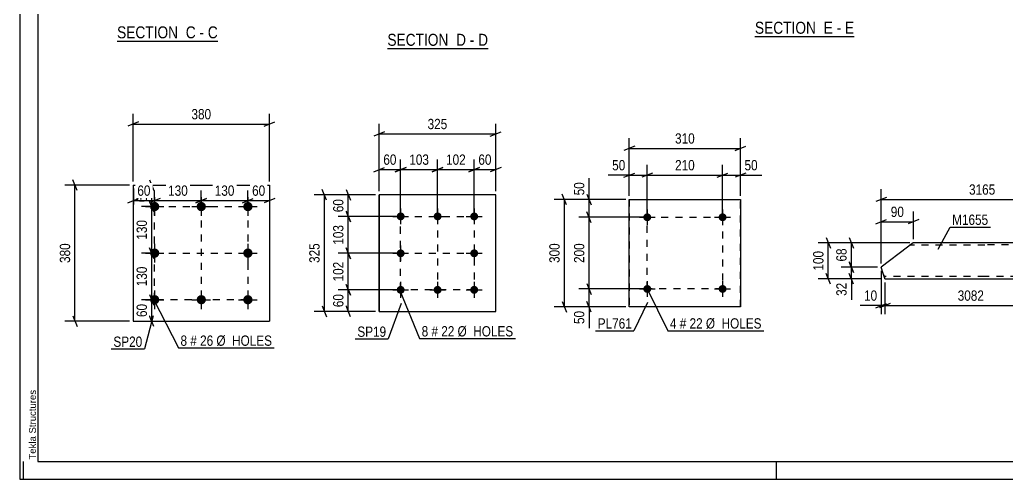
# Model space of a CAD drawing. Header units: millimetres. Extents: x 0 to 841, y 0 to 594.
# Drawn here: x 0 to 275.4, y 0 to 128.2 of the extents above; entities that cross this region are included whole.
import ezdxf

# ---------------------------------------------------------------- set-up
doc = ezdxf.new("R2010")
doc.units = ezdxf.units.MM
doc.linetypes.add('DXK_LINE_DOT2', pattern=[3.9198, 1.9599, -1.9599])
doc.styles.add('Arial', font='ARIAL.TTF', dxfattribs={"height": 0.2})
doc.styles.add('Arial Narrow', font='ARIALN.TTF', dxfattribs={"height": 0.2})

# ---------------------------------------------------------------- blocks, each defined once
blk = doc.blocks.new('Unknown-318464264-1115')
at = {"color": 5, "linetype": 'Continuous'}
for p, q in [((0, 594), (0, 0)), ((5, 589), (5, 5)), ((1, 0), (1, 5)), ((5, 5), (836, 5)), ((211, 0), (211, 5)), ((0, 0), (841, 0))]:
    blk.add_line(p, q, dxfattribs=at)
at = {"color": 174, "linetype": 'Continuous', "style": 'Arial'}
blk.add_text('Tekla Structures', height=1.9102, rotation=90, dxfattribs=at).set_placement((4.5, 5.5))
blk = doc.blocks.new('Unknown-318464264-13 - 5193')
at = {"color": 6, "linetype": 'Continuous'}
blk.add_line((27.14, 122.29), (55.21, 122.29), dxfattribs=at)
at = {"color": 0, "linetype": 'Continuous'}
blk.add_wipeout([(45.25, 123.04), (45.25, 126.54), (27.14, 126.54), (27.14, 123.04)], dxfattribs=at)
at = {"color": 7, "linetype": 'Continuous', "style": 'Arial Narrow'}
blk.add_text('SECTION ', height=3.34, dxfattribs=at).set_placement((27.14, 123.04))
at = {"color": 0, "linetype": 'Continuous'}
blk.add_wipeout([(49.07, 123.04), (49.07, 126.54), (46.3, 126.54), (46.3, 123.04)], dxfattribs=at)
blk.add_wipeout([(51.39, 123.04), (51.39, 126.54), (50.12, 126.54), (50.12, 123.04)], dxfattribs=at)
at = {"color": 7, "linetype": 'Continuous', "style": 'Arial Narrow'}
blk.add_text('C', height=3.34, dxfattribs=at).set_placement((46.3, 123.04))
at = {"color": 0, "linetype": 'Continuous'}
blk.add_wipeout([(55.21, 123.04), (55.21, 126.54), (52.44, 126.54), (52.44, 123.04)], dxfattribs=at)
at = {"color": 7, "linetype": 'Continuous', "style": 'Arial Narrow'}
for s, p in [('-', (50.12, 123.04)), ('C', (52.44, 123.04))]:
    blk.add_text(s, height=3.34, dxfattribs=at).set_placement(p)
blk = doc.blocks.new('Unknown-318464264-15 - 5461')
at = {"color": 6, "linetype": 'Continuous'}
blk.add_line((205.02, 123.57), (232.67, 123.57), dxfattribs=at)
at = {"color": 0, "linetype": 'Continuous'}
blk.add_wipeout([(223.13, 124.32), (223.13, 127.82), (205.02, 127.82), (205.02, 124.32)], dxfattribs=at)
at = {"color": 7, "linetype": 'Continuous', "style": 'Arial Narrow'}
blk.add_text('SECTION ', height=3.34, dxfattribs=at).set_placement((205.02, 124.32))
at = {"color": 0, "linetype": 'Continuous'}
blk.add_wipeout([(226.73, 124.32), (226.73, 127.82), (224.18, 127.82), (224.18, 124.32)], dxfattribs=at)
blk.add_wipeout([(229.06, 124.32), (229.06, 127.82), (227.78, 127.82), (227.78, 124.32)], dxfattribs=at)
at = {"color": 7, "linetype": 'Continuous', "style": 'Arial Narrow'}
blk.add_text('E', height=3.34, dxfattribs=at).set_placement((224.18, 124.32))
at = {"color": 0, "linetype": 'Continuous'}
blk.add_wipeout([(232.67, 124.32), (232.67, 127.82), (230.11, 127.82), (230.11, 124.32)], dxfattribs=at)
at = {"color": 7, "linetype": 'Continuous', "style": 'Arial Narrow'}
for s, p in [('E', (230.11, 124.32)), ('-', (227.78, 124.32))]:
    blk.add_text(s, height=3.34, dxfattribs=at).set_placement(p)
blk = doc.blocks.new('Unknown-318464264-16 - 4964')
at = {"color": 6, "linetype": 'Continuous'}
blk.add_line((102.52, 120.21), (130.59, 120.21), dxfattribs=at)
at = {"color": 0, "linetype": 'Continuous'}
blk.add_wipeout([(120.63, 120.96), (120.63, 124.46), (102.52, 124.46), (102.52, 120.96)], dxfattribs=at)
at = {"color": 7, "linetype": 'Continuous', "style": 'Arial Narrow'}
blk.add_text('SECTION ', height=3.34, dxfattribs=at).set_placement((102.52, 120.96))
at = {"color": 0, "linetype": 'Continuous'}
blk.add_wipeout([(124.45, 120.96), (124.45, 124.46), (121.68, 124.46), (121.68, 120.96)], dxfattribs=at)
blk.add_wipeout([(126.77, 120.96), (126.77, 124.46), (125.5, 124.46), (125.5, 120.96)], dxfattribs=at)
at = {"color": 7, "linetype": 'Continuous', "style": 'Arial Narrow'}
blk.add_text('D', height=3.34, dxfattribs=at).set_placement((121.68, 120.96))
at = {"color": 0, "linetype": 'Continuous'}
blk.add_wipeout([(130.59, 120.96), (130.59, 124.46), (127.82, 124.46), (127.82, 120.96)], dxfattribs=at)
at = {"color": 7, "linetype": 'Continuous', "style": 'Arial Narrow'}
for s, p in [('D', (127.82, 120.96)), ('-', (125.5, 120.96))]:
    blk.add_text(s, height=3.34, dxfattribs=at).set_placement(p)
blk = doc.blocks.new('Part-318464264-5870 - 5864')
at = {"color": 2, "linetype": 'Continuous'}
for p, q in [((247.51, 64.75), (240.23, 59.19)), ((249.09, 65.95), (247.51, 64.75)), ((269.09, 65.95), (249.09, 65.95)), ((295.15, 65.98), (269.19, 65.97)), ((295.15, 65.98), (295.18, 65.88)), ((295.18, 65.88), (296.53, 61.57)), ((296.53, 61.57), (289.19, 55.97)), ((240.86, 57.15), (240.23, 59.19)), ((241.21, 56.04), (240.86, 57.15)), ((241.24, 55.95), (241.21, 56.04)), ((241.24, 55.95), (269.09, 55.95)), ((269.19, 55.97), (289.19, 55.97))]:
    blk.add_line(p, q, dxfattribs=at)
at = {"color": 7, "linetype": 'DXK_LINE_DOT2'}
for p, q in [((249.09, 65.95), (248.11, 65.21)), ((269.09, 65.35), (248.3, 65.35)), ((295.34, 65.38), (269.19, 65.37)), ((240.86, 57.15), (241.13, 56.3)), ((269.09, 56.55), (241.05, 56.55)), ((289.97, 56.57), (269.19, 56.57))]:
    blk.add_line(p, q, dxfattribs=at)
blk = doc.blocks.new('Part-318464264-6127 - 6121')
at = {"color": 2, "linetype": 'Continuous'}
for p, q in [((100.22, 46.85), (100.22, 79.35)), ((100.22, 79.35), (100.22, 79.35)), ((100.22, 79.35), (100.22, 46.85)), ((132.72, 79.35), (100.22, 79.35)), ((132.72, 46.85), (132.72, 79.35)), ((100.22, 46.85), (100.22, 46.85)), ((100.22, 46.85), (100.22, 46.85)), ((100.22, 46.85), (132.72, 46.85))]:
    blk.add_line(p, q, dxfattribs=at)
at = {"color": 7, "linetype": 'DXK_LINE_DOT2'}
blk.add_line((132.72, 46.85), (132.72, 79.35), dxfattribs=at)
blk = doc.blocks.new('Bolt-318464264-6160 - 6121')
at = {"linetype": 'Continuous'}
for points in [[(105.12, 73.35), (105.15, 73.58), (105.22, 73.8), (105.33, 74), (105.49, 74.17), (105.67, 74.3), (105.88, 74.4), (106.11, 74.45), (106.34, 74.45), (106.56, 74.4), (106.77, 74.3), (106.96, 74.17), (107.11, 74), (107.23, 73.8), (107.3, 73.58), (107.32, 73.35), (107.3, 73.12), (107.23, 72.9), (107.11, 72.71), (106.96, 72.53), (106.77, 72.4), (106.56, 72.31), (106.34, 72.26), (106.11, 72.26), (105.88, 72.31), (105.67, 72.4), (105.49, 72.53), (105.33, 72.71), (105.22, 72.9), (105.15, 73.12)], [(115.42, 73.35), (115.45, 73.58), (115.52, 73.8), (115.63, 74), (115.79, 74.17), (115.97, 74.3), (116.18, 74.4), (116.41, 74.45), (116.64, 74.45), (116.86, 74.4), (117.07, 74.3), (117.26, 74.17), (117.41, 74), (117.53, 73.8), (117.6, 73.58), (117.62, 73.35), (117.6, 73.12), (117.53, 72.9), (117.41, 72.71), (117.26, 72.53), (117.07, 72.4), (116.86, 72.31), (116.64, 72.26), (116.41, 72.26), (116.18, 72.31), (115.97, 72.4), (115.79, 72.53), (115.63, 72.71), (115.52, 72.9), (115.45, 73.12)], [(125.62, 73.35), (125.65, 73.58), (125.72, 73.8), (125.83, 74), (125.99, 74.17), (126.17, 74.3), (126.38, 74.4), (126.61, 74.45), (126.84, 74.45), (127.06, 74.4), (127.27, 74.3), (127.46, 74.17), (127.61, 74), (127.73, 73.8), (127.8, 73.58), (127.82, 73.35), (127.8, 73.12), (127.73, 72.9), (127.61, 72.71), (127.46, 72.53), (127.27, 72.4), (127.06, 72.31), (126.84, 72.26), (126.61, 72.26), (126.38, 72.31), (126.17, 72.4), (125.99, 72.53), (125.83, 72.71), (125.72, 72.9), (125.65, 73.12)], [(105.12, 63.05), (105.15, 63.28), (105.22, 63.5), (105.33, 63.7), (105.49, 63.87), (105.67, 64), (105.88, 64.1), (106.11, 64.15), (106.34, 64.15), (106.56, 64.1), (106.77, 64), (106.96, 63.87), (107.11, 63.7), (107.23, 63.5), (107.3, 63.28), (107.32, 63.05), (107.3, 62.82), (107.23, 62.6), (107.11, 62.41), (106.96, 62.23), (106.77, 62.1), (106.56, 62.01), (106.34, 61.96), (106.11, 61.96), (105.88, 62.01), (105.67, 62.1), (105.49, 62.23), (105.33, 62.41), (105.22, 62.6), (105.15, 62.82)], [(125.62, 63.05), (125.65, 63.28), (125.72, 63.5), (125.83, 63.7), (125.99, 63.87), (126.17, 64), (126.38, 64.1), (126.61, 64.15), (126.84, 64.15), (127.06, 64.1), (127.27, 64), (127.46, 63.87), (127.61, 63.7), (127.73, 63.5), (127.8, 63.28), (127.82, 63.05), (127.8, 62.82), (127.73, 62.6), (127.61, 62.41), (127.46, 62.23), (127.27, 62.1), (127.06, 62.01), (126.84, 61.96), (126.61, 61.96), (126.38, 62.01), (126.17, 62.1), (125.99, 62.23), (125.83, 62.41), (125.72, 62.6), (125.65, 62.82)], [(105.12, 52.85), (105.15, 53.08), (105.22, 53.3), (105.33, 53.5), (105.49, 53.67), (105.67, 53.8), (105.88, 53.9), (106.11, 53.95), (106.34, 53.95), (106.56, 53.9), (106.77, 53.8), (106.96, 53.67), (107.11, 53.5), (107.23, 53.3), (107.3, 53.08), (107.32, 52.85), (107.3, 52.62), (107.23, 52.4), (107.11, 52.21), (106.96, 52.03), (106.77, 51.9), (106.56, 51.81), (106.34, 51.76), (106.11, 51.76), (105.88, 51.81), (105.67, 51.9), (105.49, 52.03), (105.33, 52.21), (105.22, 52.4), (105.15, 52.62)], [(115.42, 52.85), (115.45, 53.08), (115.52, 53.3), (115.63, 53.5), (115.79, 53.67), (115.97, 53.8), (116.18, 53.9), (116.41, 53.95), (116.64, 53.95), (116.86, 53.9), (117.07, 53.8), (117.26, 53.67), (117.41, 53.5), (117.53, 53.3), (117.6, 53.08), (117.62, 52.85), (117.6, 52.62), (117.53, 52.4), (117.41, 52.21), (117.26, 52.03), (117.07, 51.9), (116.86, 51.81), (116.64, 51.76), (116.41, 51.76), (116.18, 51.81), (115.97, 51.9), (115.79, 52.03), (115.63, 52.21), (115.52, 52.4), (115.45, 52.62)], [(125.62, 52.85), (125.65, 53.08), (125.72, 53.3), (125.83, 53.5), (125.99, 53.67), (126.17, 53.8), (126.38, 53.9), (126.61, 53.95), (126.84, 53.95), (127.06, 53.9), (127.27, 53.8), (127.46, 53.67), (127.61, 53.5), (127.73, 53.3), (127.8, 53.08), (127.82, 52.85), (127.8, 52.62), (127.73, 52.4), (127.61, 52.21), (127.46, 52.03), (127.27, 51.9), (127.06, 51.81), (126.84, 51.76), (126.61, 51.76), (126.38, 51.81), (126.17, 51.9), (125.99, 52.03), (125.83, 52.21), (125.72, 52.4), (125.65, 52.62)]]:
    blk.add_hatch(color=1, dxfattribs=at).paths.add_polyline_path(points)
at = {"color": 1, "linetype": 'Continuous'}
for p, q in [((106.22, 75.55), (106.22, 71.15)), ((116.52, 75.55), (116.52, 71.15)), ((126.72, 75.55), (126.72, 71.15)), ((104.02, 73.35), (108.42, 73.35)), ((114.32, 73.35), (118.72, 73.35)), ((124.52, 73.35), (128.92, 73.35)), ((106.22, 65.25), (106.22, 60.85)), ((126.72, 65.25), (126.72, 60.85)), ((104.02, 63.05), (108.42, 63.05)), ((124.52, 63.05), (128.92, 63.05)), ((104.02, 52.85), (108.42, 52.85)), ((106.22, 55.05), (106.22, 50.65)), ((114.32, 52.85), (118.72, 52.85)), ((116.52, 55.05), (116.52, 50.65)), ((124.52, 52.85), (128.92, 52.85)), ((126.72, 55.05), (126.72, 50.65))]:
    blk.add_line(p, q, dxfattribs=at)
blk = doc.blocks.new('Part-318464264-6459 - 6453')
at = {"color": 2, "linetype": 'Continuous'}
for p, q in [((31.62, 82.1), (31.62, 44.1)), ((31.62, 82.1), (69.62, 82.1)), ((69.62, 82.1), (69.62, 44.1)), ((31.62, 44.1), (69.62, 44.1))]:
    blk.add_line(p, q, dxfattribs=at)
blk = doc.blocks.new('Bolt-318464264-6492 - 6453')
at = {"linetype": 'Continuous'}
for points in [[(37.62, 77.4, -1), (37.62, 74.8, -1)], [(50.62, 77.4, -1), (50.62, 74.8, -1)], [(63.62, 77.4, -1), (63.62, 74.8, -1)], [(37.62, 64.4, -1), (37.62, 61.8, -1)], [(63.62, 64.4, -1), (63.62, 61.8, -1)], [(37.62, 51.4, -1), (37.62, 48.8, -1)], [(50.62, 51.4, -1), (50.62, 48.8, -1)], [(63.62, 51.4, -1), (63.62, 48.8, -1)]]:
    blk.add_hatch(color=1, dxfattribs=at).paths.add_polyline_path(points)
at = {"color": 1, "linetype": 'Continuous'}
for p, q in [((37.62, 78.7), (37.62, 73.5)), ((50.62, 78.7), (50.62, 73.5)), ((63.62, 78.7), (63.62, 73.5)), ((35.02, 76.1), (40.22, 76.1)), ((48.02, 76.1), (53.22, 76.1)), ((61.02, 76.1), (66.22, 76.1)), ((37.62, 65.7), (37.62, 60.5)), ((63.62, 65.7), (63.62, 60.5)), ((35.02, 63.1), (40.22, 63.1)), ((61.02, 63.1), (66.22, 63.1)), ((37.62, 52.7), (37.62, 47.5)), ((50.62, 52.7), (50.62, 47.5)), ((63.62, 52.7), (63.62, 47.5)), ((35.02, 50.1), (40.22, 50.1)), ((48.02, 50.1), (53.22, 50.1)), ((61.02, 50.1), (66.22, 50.1))]:
    blk.add_line(p, q, dxfattribs=at)
blk = doc.blocks.new('Part-318464264-6643 - 6637')
at = {"color": 2, "linetype": 'Continuous'}
for p, q in [((169.98, 48.1), (169.98, 78.1)), ((169.98, 78.1), (169.98, 78.1)), ((169.98, 78.1), (200.98, 78.1)), ((200.98, 78.1), (200.98, 48.1)), ((169.98, 48.1), (169.98, 48.1)), ((200.98, 48.1), (169.98, 48.1))]:
    blk.add_line(p, q, dxfattribs=at)
at = {"color": 7, "linetype": 'DXK_LINE_DOT2'}
for p, q in [((169.98, 78.1), (169.98, 48.1)), ((169.98, 78.1), (169.98, 78.1)), ((200.98, 48.1), (200.98, 78.1)), ((169.98, 48.1), (169.98, 48.1))]:
    blk.add_line(p, q, dxfattribs=at)
blk = doc.blocks.new('Bolt-318464264-6676 - 6637')
at = {"linetype": 'Continuous'}
for points in [[(173.88, 53.1), (173.91, 53.33), (173.98, 53.55), (174.09, 53.75), (174.25, 53.92), (174.43, 54.06), (174.64, 54.15), (174.87, 54.2), (175.1, 54.2), (175.32, 54.15), (175.53, 54.06), (175.72, 53.92), (175.87, 53.75), (175.99, 53.55), (176.06, 53.33), (176.08, 53.1), (176.06, 52.88), (175.99, 52.66), (175.87, 52.46), (175.72, 52.29), (175.53, 52.15), (175.32, 52.06), (175.1, 52.01), (174.87, 52.01), (174.64, 52.06), (174.43, 52.15), (174.25, 52.29), (174.09, 52.46), (173.98, 52.66), (173.91, 52.88)], [(194.88, 53.1), (194.91, 53.33), (194.98, 53.55), (195.09, 53.75), (195.25, 53.92), (195.43, 54.06), (195.64, 54.15), (195.87, 54.2), (196.1, 54.2), (196.32, 54.15), (196.53, 54.06), (196.72, 53.92), (196.87, 53.75), (196.99, 53.55), (197.06, 53.33), (197.08, 53.1), (197.06, 52.88), (196.99, 52.66), (196.87, 52.46), (196.72, 52.29), (196.53, 52.15), (196.32, 52.06), (196.1, 52.01), (195.87, 52.01), (195.64, 52.06), (195.43, 52.15), (195.25, 52.29), (195.09, 52.46), (194.98, 52.66), (194.91, 52.88)]]:
    blk.add_hatch(color=1, dxfattribs=at).paths.add_polyline_path(points)
at = {"color": 1, "linetype": 'Continuous'}
for p, q in [((174.98, 55.3), (174.98, 50.9)), ((195.98, 55.3), (195.98, 50.9)), ((172.78, 53.1), (177.18, 53.1)), ((193.78, 53.1), (198.18, 53.1))]:
    blk.add_line(p, q, dxfattribs=at)
blk = doc.blocks.new('Bolt-318464264-6681 - 6637')
at = {"linetype": 'Continuous'}
for points in [[(173.88, 73.1), (173.91, 73.33), (173.98, 73.55), (174.09, 73.75), (174.25, 73.92), (174.43, 74.06), (174.64, 74.15), (174.87, 74.2), (175.1, 74.2), (175.32, 74.15), (175.53, 74.06), (175.72, 73.92), (175.87, 73.75), (175.99, 73.55), (176.06, 73.33), (176.08, 73.1), (176.06, 72.88), (175.99, 72.66), (175.87, 72.46), (175.72, 72.29), (175.53, 72.15), (175.32, 72.06), (175.1, 72.01), (174.87, 72.01), (174.64, 72.06), (174.43, 72.15), (174.25, 72.29), (174.09, 72.46), (173.98, 72.66), (173.91, 72.88)], [(194.88, 73.1), (194.91, 73.33), (194.98, 73.55), (195.09, 73.75), (195.25, 73.92), (195.43, 74.06), (195.64, 74.15), (195.87, 74.2), (196.1, 74.2), (196.32, 74.15), (196.53, 74.06), (196.72, 73.92), (196.87, 73.75), (196.99, 73.55), (197.06, 73.33), (197.08, 73.1), (197.06, 72.88), (196.99, 72.66), (196.87, 72.46), (196.72, 72.29), (196.53, 72.15), (196.32, 72.06), (196.1, 72.01), (195.87, 72.01), (195.64, 72.06), (195.43, 72.15), (195.25, 72.29), (195.09, 72.46), (194.98, 72.66), (194.91, 72.88)]]:
    blk.add_hatch(color=1, dxfattribs=at).paths.add_polyline_path(points)
at = {"color": 1, "linetype": 'Continuous'}
for p, q in [((174.98, 75.3), (174.98, 70.9)), ((195.98, 75.3), (195.98, 70.9)), ((172.78, 73.1), (177.18, 73.1)), ((193.78, 73.1), (198.18, 73.1))]:
    blk.add_line(p, q, dxfattribs=at)
blk = doc.blocks.new('Rectangle-318464264-6251 - 6121')
at = {"color": 1, "linetype": 'DXK_LINE_DOT2'}
blk.add_lwpolyline([(106.22, 73.35), (126.72, 73.35), (126.72, 52.85), (106.22, 52.85), (106.22, 73.35)], close=True, dxfattribs=at)
blk = doc.blocks.new('Rectangle-318464264-6579 - 6453')
at = {"color": 1, "linetype": 'DXK_LINE_DOT2'}
blk.add_lwpolyline([(37.62, 76.1), (63.62, 76.1), (63.62, 50.1), (37.62, 50.1), (37.62, 76.1)], close=True, dxfattribs=at)
blk = doc.blocks.new('Rectangle-318464264-6790 - 6637')
at = {"color": 1, "linetype": 'DXK_LINE_DOT2'}
blk.add_lwpolyline([(174.98, 73.1), (195.98, 73.1), (195.98, 53.1), (174.98, 53.1), (174.98, 73.1)], close=True, dxfattribs=at)
blk = doc.blocks.new('Line-318464264-6233 - 6121')
at = {"color": 1, "linetype": 'DXK_LINE_DOT2'}
blk.add_line((106.22, 63.1), (126.72, 63.1), dxfattribs=at)
blk = doc.blocks.new('Line-318464264-6565 - 6453')
at = {"color": 1, "linetype": 'DXK_LINE_DOT2'}
blk.add_line((37.62, 63.1), (63.62, 63.1), dxfattribs=at)
blk = doc.blocks.new('Line-318464264-6240 - 6121')
at = {"color": 1, "linetype": 'DXK_LINE_DOT2'}
blk.add_line((116.47, 73.35), (116.47, 51.85), dxfattribs=at)
blk = doc.blocks.new('Line-318464264-6572 - 6453')
at = {"color": 1, "linetype": 'DXK_LINE_DOT2'}
blk.add_line((50.62, 76.1), (50.62, 50.1), dxfattribs=at)
blk = doc.blocks.new('StraightDimension-318464264-5901 - 5864')
at = {"color": 7, "linetype": 'Continuous'}
for p, q in [((241.24, 54.95), (241.24, 46.07)), ((289.19, 54.97), (289.19, 46.07)), ((242.74, 49.07), (239.74, 47.87)), ((241.24, 48.47), (289.19, 48.47)), ((287.69, 47.87), (290.69, 49.07))]:
    blk.add_line(p, q, dxfattribs=at)
at = {"color": 0}
blk.add_wipeout([(269.47, 49.22), (269.47, 53.42), (260.96, 53.42), (260.96, 49.22)], dxfattribs=at)
at = {"color": 3, "style": 'Arial Narrow'}
blk.add_text('3082', height=2.863, dxfattribs=at).set_placement((261.56, 49.82))
blk = doc.blocks.new('StraightDimension-318464264-5938 - 5864')
at = {"color": 7, "linetype": 'Continuous'}
for p, q in [((240.23, 58.19), (240.23, 46.07)), ((241.24, 54.95), (241.24, 46.07)), ((238.73, 47.87), (241.73, 49.07)), ((242.74, 49.07), (239.74, 47.87)), ((240.23, 48.47), (241.24, 48.47))]:
    blk.add_line(p, q, dxfattribs=at)
at = {"color": 0}
blk.add_wipeout([(239.7, 49.22), (239.7, 53.42), (234.84, 53.42), (234.84, 49.22)], dxfattribs=at)
at = {"color": 7, "linetype": 'Continuous'}
blk.add_line((240.23, 48.47), (234.32, 48.47), dxfattribs=at)
blk.add_line((240.23, 48.47), (234.32, 48.47), dxfattribs=at)
at = {"color": 3, "style": 'Arial Narrow'}
blk.add_text('10', height=2.863, dxfattribs=at).set_placement((235.44, 49.82))
blk = doc.blocks.new('StraightDimension-318464264-5873 - 5864')
at = {"color": 7, "linetype": 'Continuous'}
for p, q in [((224.87, 67.49), (226.07, 64.49)), ((248.24, 65.99), (222.62, 65.99)), ((225.47, 55.95), (225.47, 65.99)), ((240.24, 55.95), (222.62, 55.95)), ((226.07, 54.45), (224.87, 57.45))]:
    blk.add_line(p, q, dxfattribs=at)
at = {"color": 0}
blk.add_wipeout([(224.72, 64.31), (220.52, 64.31), (220.52, 57.63), (224.72, 57.63)], dxfattribs=at)
at = {"color": 3, "style": 'Arial Narrow'}
blk.add_text('100', height=2.863, rotation=90.0002, dxfattribs=at).set_placement((224.12, 58.23))
blk = doc.blocks.new('StraightDimension-318464264-5966 - 5864')
at = {"color": 7, "linetype": 'Continuous'}
for p, q in [((240.23, 60.19), (240.23, 74.7)), ((249.24, 66.99), (249.24, 74.7)), ((238.73, 71.25), (241.73, 72.45)), ((240.23, 71.85), (249.24, 71.85)), ((250.74, 72.45), (247.74, 71.25))]:
    blk.add_line(p, q, dxfattribs=at)
at = {"color": 0}
blk.add_wipeout([(247.16, 72.6), (247.16, 76.8), (242.3, 76.8), (242.3, 72.6)], dxfattribs=at)
at = {"color": 3, "style": 'Arial Narrow'}
blk.add_text('90', height=2.863, dxfattribs=at).set_placement((242.9, 73.2))
blk = doc.blocks.new('StraightDimension-318464264-5991 - 5864')
at = {"color": 7, "linetype": 'Continuous'}
for p, q in [((231.31, 67.49), (232.51, 64.49)), ((248.24, 65.99), (229.06, 65.99)), ((231.91, 59.19), (231.91, 65.99)), ((232.51, 57.69), (231.31, 60.69)), ((239.23, 59.19), (229.06, 59.19))]:
    blk.add_line(p, q, dxfattribs=at)
at = {"color": 0}
blk.add_wipeout([(231.16, 65.02), (226.96, 65.02), (226.96, 60.16), (231.16, 60.16)], dxfattribs=at)
at = {"color": 3, "style": 'Arial Narrow'}
blk.add_text('68', height=2.863, rotation=90.0002, dxfattribs=at).set_placement((230.56, 60.76))
blk = doc.blocks.new('StraightDimension-318464264-6012 - 5864')
at = {"color": 7, "linetype": 'Continuous'}
for p, q in [((231.31, 60.69), (232.51, 57.69)), ((239.23, 59.19), (229.06, 59.19)), ((231.91, 55.95), (231.91, 59.19)), ((240.24, 55.95), (229.06, 55.95)), ((232.51, 54.45), (231.31, 57.45))]:
    blk.add_line(p, q, dxfattribs=at)
at = {"color": 0}
blk.add_wipeout([(231.16, 55.42), (226.96, 55.42), (226.96, 50.56), (231.16, 50.56)], dxfattribs=at)
at = {"color": 7, "linetype": 'Continuous'}
blk.add_line((231.91, 55.95), (231.91, 50.04), dxfattribs=at)
blk.add_line((231.91, 55.95), (231.91, 50.04), dxfattribs=at)
at = {"color": 3, "style": 'Arial Narrow'}
blk.add_text('32', height=2.863, rotation=90.0002, dxfattribs=at).set_placement((230.56, 51.16))
blk = doc.blocks.new('StraightDimension-318464264-6075 - 5864')
at = {"color": 7, "linetype": 'Continuous'}
for p, q in [((240.23, 60.19), (240.23, 80.92)), ((296.53, 62.57), (296.53, 80.92)), ((241.73, 78.67), (238.73, 77.47)), ((240.23, 78.07), (296.53, 78.07)), ((295.03, 77.47), (298.03, 78.67))]:
    blk.add_line(p, q, dxfattribs=at)
at = {"color": 0}
blk.add_wipeout([(272.63, 78.82), (272.63, 83.02), (264.12, 83.02), (264.12, 78.82)], dxfattribs=at)
at = {"color": 3, "style": 'Arial Narrow'}
blk.add_text('3165', height=2.863, dxfattribs=at).set_placement((264.72, 79.42))
blk = doc.blocks.new('StraightDimension-318464264-10759 - 6121')
at = {"color": 7, "linetype": 'Continuous'}
for p, q in [((91, 64.55), (92.2, 61.55)), ((105.22, 63.05), (88.75, 63.05)), ((91.6, 52.85), (91.6, 63.05)), ((105.22, 52.85), (88.75, 52.85)), ((92.2, 51.35), (91, 54.35))]:
    blk.add_line(p, q, dxfattribs=at)
at = {"color": 0}
blk.add_wipeout([(90.85, 61.29), (86.65, 61.29), (86.65, 54.61), (90.85, 54.61)], dxfattribs=at)
at = {"color": 3, "style": 'Arial Narrow'}
blk.add_text('102', height=2.863, rotation=90.0002, dxfattribs=at).set_placement((90.25, 55.21))
blk = doc.blocks.new('StraightDimension-318464264-10836 - 6121')
at = {"color": 7, "linetype": 'Continuous'}
for p, q in [((91, 80.85), (92.2, 77.85)), ((99.22, 79.35), (88.75, 79.35)), ((91.6, 73.35), (91.6, 79.35)), ((92.2, 71.85), (91, 74.85)), ((105.22, 73.35), (88.75, 73.35))]:
    blk.add_line(p, q, dxfattribs=at)
at = {"color": 0}
blk.add_wipeout([(90.85, 78.78), (86.65, 78.78), (86.65, 73.92), (90.85, 73.92)], dxfattribs=at)
at = {"color": 3, "style": 'Arial Narrow'}
blk.add_text('60', height=2.863, rotation=90.0002, dxfattribs=at).set_placement((90.25, 74.52))
blk = doc.blocks.new('StraightDimension-318464264-6187 - 6121')
at = {"color": 7, "linetype": 'Continuous'}
for p, q in [((85.55, 77.85), (84.35, 80.85)), ((99.22, 79.35), (82.1, 79.35)), ((84.95, 46.85), (84.95, 79.35)), ((99.22, 46.85), (82.1, 46.85)), ((84.35, 48.35), (85.55, 45.35))]:
    blk.add_line(p, q, dxfattribs=at)
at = {"color": 0}
blk.add_wipeout([(84.2, 66.44), (80, 66.44), (80, 59.76), (84.2, 59.76)], dxfattribs=at)
at = {"color": 3, "style": 'Arial Narrow'}
blk.add_text('325', height=2.863, rotation=90.0002, dxfattribs=at).set_placement((83.6, 60.36))
blk = doc.blocks.new('StraightDimension-318464264-6223 - 6121')
at = {"color": 7, "linetype": 'Continuous'}
for p, q in [((100.22, 80.35), (100.22, 99.2)), ((132.72, 80.35), (132.72, 99.2)), ((101.72, 96.95), (98.72, 95.75)), ((131.22, 95.75), (134.22, 96.95)), ((100.22, 96.35), (132.72, 96.35))]:
    blk.add_line(p, q, dxfattribs=at)
at = {"color": 0}
blk.add_wipeout([(119.81, 97.1), (119.81, 101.3), (113.13, 101.3), (113.13, 97.1)], dxfattribs=at)
at = {"color": 3, "style": 'Arial Narrow'}
blk.add_text('325', height=2.863, dxfattribs=at).set_placement((113.73, 97.7))
blk = doc.blocks.new('StraightDimension-318464264-10761 - 6121')
at = {"color": 7, "linetype": 'Continuous'}
for p, q in [((91, 74.85), (92.2, 71.85)), ((105.22, 73.35), (88.75, 73.35)), ((91.6, 63.05), (91.6, 73.35)), ((92.2, 61.55), (91, 64.55)), ((105.22, 63.05), (88.75, 63.05))]:
    blk.add_line(p, q, dxfattribs=at)
at = {"color": 0}
blk.add_wipeout([(90.85, 71.54), (86.65, 71.54), (86.65, 64.86), (90.85, 64.86)], dxfattribs=at)
at = {"color": 3, "style": 'Arial Narrow'}
blk.add_text('103', height=2.863, rotation=90.0002, dxfattribs=at).set_placement((90.25, 65.46))
blk = doc.blocks.new('StraightDimension-318464264-10786 - 6121')
at = {"color": 7, "linetype": 'Continuous'}
for p, q in [((126.72, 74.35), (126.72, 89.26)), ((132.72, 80.35), (132.72, 89.26)), ((125.22, 85.81), (128.22, 87.01)), ((126.72, 86.41), (132.72, 86.41)), ((134.22, 87.01), (131.22, 85.81))]:
    blk.add_line(p, q, dxfattribs=at)
at = {"color": 0}
blk.add_wipeout([(132.15, 87.16), (132.15, 91.36), (127.29, 91.36), (127.29, 87.16)], dxfattribs=at)
at = {"color": 3, "style": 'Arial Narrow'}
blk.add_text('60', height=2.863, dxfattribs=at).set_placement((127.89, 87.76))
blk = doc.blocks.new('StraightDimension-318464264-10787 - 6121')
at = {"color": 7, "linetype": 'Continuous'}
for p, q in [((116.52, 74.35), (116.52, 89.26)), ((126.72, 74.35), (126.72, 89.26)), ((115.02, 85.81), (118.02, 87.01)), ((116.52, 86.41), (126.72, 86.41)), ((128.22, 87.01), (125.22, 85.81))]:
    blk.add_line(p, q, dxfattribs=at)
at = {"color": 0}
blk.add_wipeout([(124.97, 87.16), (124.97, 91.36), (118.28, 91.36), (118.28, 87.16)], dxfattribs=at)
at = {"color": 3, "style": 'Arial Narrow'}
blk.add_text('102', height=2.863, dxfattribs=at).set_placement((118.88, 87.76))
blk = doc.blocks.new('StraightDimension-318464264-10788 - 6121')
at = {"color": 7, "linetype": 'Continuous'}
for p, q in [((106.22, 74.35), (106.22, 89.26)), ((116.52, 74.35), (116.52, 89.26)), ((104.72, 85.81), (107.72, 87.01)), ((106.22, 86.41), (116.52, 86.41)), ((118.02, 87.01), (115.02, 85.81))]:
    blk.add_line(p, q, dxfattribs=at)
at = {"color": 0}
blk.add_wipeout([(114.72, 87.16), (114.72, 91.36), (108.03, 91.36), (108.03, 87.16)], dxfattribs=at)
at = {"color": 3, "style": 'Arial Narrow'}
blk.add_text('103', height=2.863, dxfattribs=at).set_placement((108.63, 87.76))
blk = doc.blocks.new('StraightDimension-318464264-10789 - 6121')
at = {"color": 7, "linetype": 'Continuous'}
for p, q in [((100.22, 80.35), (100.22, 89.26)), ((106.22, 74.35), (106.22, 89.26)), ((98.72, 85.81), (101.72, 87.01)), ((100.22, 86.41), (106.22, 86.41)), ((107.72, 87.01), (104.72, 85.81))]:
    blk.add_line(p, q, dxfattribs=at)
at = {"color": 0}
blk.add_wipeout([(105.65, 87.16), (105.65, 91.36), (100.79, 91.36), (100.79, 87.16)], dxfattribs=at)
at = {"color": 3, "style": 'Arial Narrow'}
blk.add_text('60', height=2.863, dxfattribs=at).set_placement((101.39, 87.76))
blk = doc.blocks.new('StraightDimension-318464264-10837 - 6121')
at = {"color": 7, "linetype": 'Continuous'}
for p, q in [((105.22, 52.85), (88.75, 52.85)), ((91, 54.35), (92.2, 51.35)), ((91.6, 46.85), (91.6, 52.85)), ((99.22, 46.85), (88.75, 46.85)), ((92.2, 45.35), (91, 48.35))]:
    blk.add_line(p, q, dxfattribs=at)
at = {"color": 0}
blk.add_wipeout([(90.85, 52.28), (86.65, 52.28), (86.65, 47.42), (90.85, 47.42)], dxfattribs=at)
at = {"color": 3, "style": 'Arial Narrow'}
blk.add_text('60', height=2.863, rotation=90.0002, dxfattribs=at).set_placement((90.25, 48.02))
blk = doc.blocks.new('StraightDimension-318464264-11113 - 6453')
at = {"color": 7, "linetype": 'Continuous'}
for p, q in [((36.62, 50.1), (33.95, 50.1)), ((36.2, 51.6), (37.4, 48.6)), ((36.8, 44.1), (36.8, 50.1)), ((32.62, 44.1), (39.2, 44.1)), ((37.4, 42.6), (36.2, 45.6))]:
    blk.add_line(p, q, dxfattribs=at)
at = {"color": 0}
blk.add_wipeout([(36.05, 49.53), (31.85, 49.53), (31.85, 44.67), (36.05, 44.67)], dxfattribs=at)
at = {"color": 3, "style": 'Arial Narrow'}
blk.add_text('60', height=2.863, rotation=90.0002, dxfattribs=at).set_placement((35.45, 45.27))
blk = doc.blocks.new('StraightDimension-318464264-6519 - 6453')
at = {"color": 7, "linetype": 'Continuous'}
for p, q in [((15.99, 80.6), (14.79, 83.6)), ((30.62, 82.1), (12.54, 82.1)), ((15.39, 44.1), (15.39, 82.1)), ((30.62, 44.1), (12.54, 44.1)), ((14.79, 45.6), (15.99, 42.6))]:
    blk.add_line(p, q, dxfattribs=at)
at = {"color": 0}
blk.add_wipeout([(14.64, 66.44), (10.44, 66.44), (10.44, 59.76), (14.64, 59.76)], dxfattribs=at)
at = {"color": 3, "style": 'Arial Narrow'}
blk.add_text('380', height=2.863, rotation=90.0002, dxfattribs=at).set_placement((14.04, 60.36))
blk = doc.blocks.new('StraightDimension-318464264-6555 - 6453')
at = {"color": 7, "linetype": 'Continuous'}
for p, q in [((31.62, 83.1), (31.62, 101.95)), ((69.62, 83.1), (69.62, 101.95)), ((33.12, 99.7), (30.12, 98.5)), ((68.12, 98.5), (71.12, 99.7)), ((31.62, 99.1), (69.62, 99.1))]:
    blk.add_line(p, q, dxfattribs=at)
at = {"color": 0}
blk.add_wipeout([(53.96, 99.85), (53.96, 104.05), (47.28, 104.05), (47.28, 99.85)], dxfattribs=at)
at = {"color": 3, "style": 'Arial Narrow'}
blk.add_text('380', height=2.863, dxfattribs=at).set_placement((47.88, 100.45))
blk = doc.blocks.new('StraightDimension-318464264-11110 - 6453')
at = {"color": 7, "linetype": 'Continuous'}
for p, q in [((36.2, 83.6), (37.4, 80.6)), ((32.62, 82.1), (39.2, 82.1)), ((36.8, 76.1), (36.8, 82.1)), ((37.4, 74.6), (36.2, 77.6)), ((36.62, 76.1), (33.95, 76.1))]:
    blk.add_line(p, q, dxfattribs=at)
at = {"color": 0}
blk.add_wipeout([(36.05, 81.53), (31.85, 81.53), (31.85, 76.67), (36.05, 76.67)], dxfattribs=at)
at = {"color": 3, "style": 'Arial Narrow'}
blk.add_text('60', height=2.863, rotation=90.0002, dxfattribs=at).set_placement((35.45, 77.27))
blk = doc.blocks.new('StraightDimension-318464264-11111 - 6453')
at = {"color": 7, "linetype": 'Continuous'}
for p, q in [((37.4, 74.6), (36.2, 77.6)), ((36.62, 76.1), (33.95, 76.1)), ((36.8, 63.1), (36.8, 76.1)), ((36.2, 64.6), (37.4, 61.6)), ((36.62, 63.1), (33.95, 63.1))]:
    blk.add_line(p, q, dxfattribs=at)
at = {"color": 0}
blk.add_wipeout([(36.05, 72.94), (31.85, 72.94), (31.85, 66.26), (36.05, 66.26)], dxfattribs=at)
at = {"color": 3, "style": 'Arial Narrow'}
blk.add_text('130', height=2.863, rotation=90.0002, dxfattribs=at).set_placement((35.45, 66.86))
blk = doc.blocks.new('StraightDimension-318464264-11112 - 6453')
at = {"color": 7, "linetype": 'Continuous'}
for p, q in [((37.4, 61.6), (36.2, 64.6)), ((36.62, 63.1), (33.95, 63.1)), ((36.8, 50.1), (36.8, 63.1)), ((36.62, 50.1), (33.95, 50.1)), ((36.2, 51.6), (37.4, 48.6))]:
    blk.add_line(p, q, dxfattribs=at)
at = {"color": 0}
blk.add_wipeout([(36.05, 59.94), (31.85, 59.94), (31.85, 53.26), (36.05, 53.26)], dxfattribs=at)
at = {"color": 3, "style": 'Arial Narrow'}
blk.add_text('130', height=2.863, rotation=90.0002, dxfattribs=at).set_placement((35.45, 53.86))
blk = doc.blocks.new('StraightDimension-318464264-11167 - 6453')
at = {"color": 7, "linetype": 'Continuous'}
for p, q in [((63.62, 77.1), (63.62, 80.61)), ((69.62, 81.1), (69.62, 75.36)), ((62.12, 77.16), (65.12, 78.36)), ((63.62, 77.76), (69.62, 77.76)), ((71.12, 78.36), (68.12, 77.16))]:
    blk.add_line(p, q, dxfattribs=at)
at = {"color": 0}
blk.add_wipeout([(69.05, 78.51), (69.05, 82.71), (64.19, 82.71), (64.19, 78.51)], dxfattribs=at)
at = {"color": 3, "style": 'Arial Narrow'}
blk.add_text('60', height=2.863, dxfattribs=at).set_placement((64.79, 79.11))
blk = doc.blocks.new('StraightDimension-318464264-11168 - 6453')
at = {"color": 7, "linetype": 'Continuous'}
for p, q in [((50.62, 77.1), (50.62, 80.61)), ((63.62, 77.1), (63.62, 80.61)), ((52.12, 78.36), (49.12, 77.16)), ((50.62, 77.76), (63.62, 77.76)), ((62.12, 77.16), (65.12, 78.36))]:
    blk.add_line(p, q, dxfattribs=at)
at = {"color": 0}
blk.add_wipeout([(60.46, 78.51), (60.46, 82.71), (53.78, 82.71), (53.78, 78.51)], dxfattribs=at)
at = {"color": 3, "style": 'Arial Narrow'}
blk.add_text('130', height=2.863, dxfattribs=at).set_placement((54.38, 79.11))
blk = doc.blocks.new('StraightDimension-318464264-11169 - 6453')
at = {"color": 7, "linetype": 'Continuous'}
for p, q in [((37.62, 77.1), (37.62, 80.61)), ((50.62, 77.1), (50.62, 80.61)), ((39.12, 78.36), (36.12, 77.16)), ((37.62, 77.76), (50.62, 77.76)), ((49.12, 77.16), (52.12, 78.36))]:
    blk.add_line(p, q, dxfattribs=at)
at = {"color": 0}
blk.add_wipeout([(47.46, 78.51), (47.46, 82.71), (40.78, 82.71), (40.78, 78.51)], dxfattribs=at)
at = {"color": 3, "style": 'Arial Narrow'}
blk.add_text('130', height=2.863, dxfattribs=at).set_placement((41.38, 79.11))
blk = doc.blocks.new('StraightDimension-318464264-11170 - 6453')
at = {"color": 7, "linetype": 'Continuous'}
for p, q in [((31.62, 81.1), (31.62, 75.36)), ((37.62, 77.1), (37.62, 80.61)), ((30.12, 77.16), (33.12, 78.36)), ((31.62, 77.76), (37.62, 77.76)), ((39.12, 78.36), (36.12, 77.16))]:
    blk.add_line(p, q, dxfattribs=at)
at = {"color": 0}
blk.add_wipeout([(37.05, 78.51), (37.05, 82.71), (32.19, 82.71), (32.19, 78.51)], dxfattribs=at)
at = {"color": 3, "style": 'Arial Narrow'}
blk.add_text('60', height=2.863, dxfattribs=at).set_placement((32.79, 79.11))
blk = doc.blocks.new('StraightDimension-318464264-6726 - 6637')
at = {"color": 7, "linetype": 'Continuous'}
for p, q in [((168.98, 78.1), (149.03, 78.1)), ((152.48, 76.6), (151.28, 79.6)), ((151.88, 48.1), (151.88, 78.1)), ((151.28, 49.6), (152.48, 46.6)), ((168.98, 48.1), (149.03, 48.1))]:
    blk.add_line(p, q, dxfattribs=at)
at = {"color": 0}
blk.add_wipeout([(151.13, 66.44), (146.93, 66.44), (146.93, 59.76), (151.13, 59.76)], dxfattribs=at)
at = {"color": 3, "style": 'Arial Narrow'}
blk.add_text('300', height=2.863, rotation=90.0002, dxfattribs=at).set_placement((150.53, 60.36))
blk = doc.blocks.new('StraightDimension-318464264-6683 - 6637')
at = {"color": 7, "linetype": 'Continuous'}
for p, q in [((168.98, 78.1), (155.92, 78.1)), ((158.17, 79.6), (159.37, 76.6)), ((158.77, 73.1), (158.77, 78.1)), ((159.37, 71.6), (158.17, 74.6)), ((173.98, 73.1), (155.92, 73.1))]:
    blk.add_line(p, q, dxfattribs=at)
at = {"color": 0}
blk.add_wipeout([(158.02, 83.48), (153.82, 83.48), (153.82, 78.63), (158.02, 78.63)], dxfattribs=at)
at = {"color": 7, "linetype": 'Continuous'}
blk.add_line((158.77, 78.1), (158.77, 84.01), dxfattribs=at)
blk.add_line((158.77, 78.1), (158.77, 84.01), dxfattribs=at)
at = {"color": 3, "style": 'Arial Narrow'}
blk.add_text('50', height=2.863, rotation=90.0002, dxfattribs=at).set_placement((157.42, 79.23))
blk = doc.blocks.new('StraightDimension-318464264-6696 - 6637')
at = {"color": 7, "linetype": 'Continuous'}
for p, q in [((159.37, 71.6), (158.17, 74.6)), ((173.98, 73.1), (155.92, 73.1)), ((158.77, 53.1), (158.77, 73.1)), ((173.98, 53.1), (155.92, 53.1)), ((158.17, 54.6), (159.37, 51.6))]:
    blk.add_line(p, q, dxfattribs=at)
at = {"color": 0}
blk.add_wipeout([(158.02, 66.45), (153.82, 66.45), (153.82, 59.76), (158.02, 59.76)], dxfattribs=at)
at = {"color": 3, "style": 'Arial Narrow'}
blk.add_text('200', height=2.863, rotation=90.0002, dxfattribs=at).set_placement((157.42, 60.36))
blk = doc.blocks.new('StraightDimension-318464264-6712 - 6637')
at = {"color": 7, "linetype": 'Continuous'}
for p, q in [((173.98, 53.1), (155.92, 53.1)), ((158.17, 54.6), (159.37, 51.6)), ((158.77, 48.1), (158.77, 53.1)), ((159.37, 46.6), (158.17, 49.6)), ((168.98, 48.1), (155.92, 48.1))]:
    blk.add_line(p, q, dxfattribs=at)
at = {"color": 0}
blk.add_wipeout([(158.02, 47.58), (153.82, 47.58), (153.82, 42.72), (158.02, 42.72)], dxfattribs=at)
at = {"color": 7, "linetype": 'Continuous'}
blk.add_line((158.77, 48.1), (158.77, 42.2), dxfattribs=at)
blk.add_line((158.77, 48.1), (158.77, 42.2), dxfattribs=at)
at = {"color": 3, "style": 'Arial Narrow'}
blk.add_text('50', height=2.863, rotation=90.0002, dxfattribs=at).set_placement((157.42, 43.32))
blk = doc.blocks.new('StraightDimension-318464264-6737 - 6637')
at = {"color": 7, "linetype": 'Continuous'}
for p, q in [((194.48, 84.26), (197.48, 85.46)), ((195.98, 74.1), (195.98, 87.71)), ((202.48, 85.46), (199.48, 84.26)), ((200.98, 79.1), (200.98, 87.71)), ((195.98, 84.86), (200.98, 84.86))]:
    blk.add_line(p, q, dxfattribs=at)
at = {"color": 0}
blk.add_wipeout([(206.36, 85.61), (206.36, 89.81), (201.51, 89.81), (201.51, 85.61)], dxfattribs=at)
at = {"color": 7, "linetype": 'Continuous'}
blk.add_line((200.98, 84.86), (206.89, 84.86), dxfattribs=at)
blk.add_line((200.98, 84.86), (206.89, 84.86), dxfattribs=at)
at = {"color": 3, "style": 'Arial Narrow'}
blk.add_text('50', height=2.863, dxfattribs=at).set_placement((202.11, 86.21))
blk = doc.blocks.new('StraightDimension-318464264-6750 - 6637')
at = {"color": 7, "linetype": 'Continuous'}
for p, q in [((176.48, 85.46), (173.48, 84.26)), ((174.98, 74.1), (174.98, 87.71)), ((194.48, 84.26), (197.48, 85.46)), ((195.98, 74.1), (195.98, 87.71)), ((174.98, 84.86), (195.98, 84.86))]:
    blk.add_line(p, q, dxfattribs=at)
at = {"color": 0}
blk.add_wipeout([(188.83, 85.61), (188.83, 89.81), (182.14, 89.81), (182.14, 85.61)], dxfattribs=at)
at = {"color": 3, "style": 'Arial Narrow'}
blk.add_text('210', height=2.863, dxfattribs=at).set_placement((182.74, 86.21))
blk = doc.blocks.new('StraightDimension-318464264-6766 - 6637')
at = {"color": 7, "linetype": 'Continuous'}
for p, q in [((168.48, 84.26), (171.48, 85.46)), ((169.98, 79.1), (169.98, 87.71)), ((176.48, 85.46), (173.48, 84.26)), ((174.98, 74.1), (174.98, 87.71)), ((169.98, 84.86), (174.98, 84.86))]:
    blk.add_line(p, q, dxfattribs=at)
at = {"color": 0}
blk.add_wipeout([(169.46, 85.61), (169.46, 89.81), (164.6, 89.81), (164.6, 85.61)], dxfattribs=at)
at = {"color": 7, "linetype": 'Continuous'}
blk.add_line((169.98, 84.86), (164.08, 84.86), dxfattribs=at)
blk.add_line((169.98, 84.86), (164.08, 84.86), dxfattribs=at)
at = {"color": 3, "style": 'Arial Narrow'}
blk.add_text('50', height=2.863, dxfattribs=at).set_placement((165.2, 86.21))
blk = doc.blocks.new('StraightDimension-318464264-6780 - 6637')
at = {"color": 7, "linetype": 'Continuous'}
for p, q in [((169.98, 79.1), (169.98, 95.17)), ((200.98, 79.1), (200.98, 95.17)), ((171.48, 92.92), (168.48, 91.72)), ((169.98, 92.32), (200.98, 92.32)), ((199.48, 91.72), (202.48, 92.92))]:
    blk.add_line(p, q, dxfattribs=at)
at = {"color": 0}
blk.add_wipeout([(188.83, 93.07), (188.83, 97.27), (182.14, 97.27), (182.14, 93.07)], dxfattribs=at)
at = {"color": 3, "style": 'Arial Narrow'}
blk.add_text('310', height=2.863, dxfattribs=at).set_placement((182.74, 93.67))
blk = doc.blocks.new('Mark-318464264-5866 - 5864')
at = {"color": 0}
blk.add_wipeout([(270.06, 70.99), (270.06, 73.99), (260.01, 73.99), (260.01, 70.99)], dxfattribs=at)
blk.add_wipeout([(270.06, 70.99), (270.06, 73.99), (260.01, 73.99), (260.01, 70.99)], dxfattribs=at)
at = {"color": 30, "linetype": 'Continuous'}
for p, q in [((256.13, 64.18), (259.41, 70.39)), ((259.41, 70.39), (270.66, 70.39))]:
    blk.add_line(p, q, dxfattribs=at)
at = {"color": 3, "style": 'Arial Narrow'}
blk.add_text('M1655', height=2.863, dxfattribs=at).set_placement((260.01, 70.99))
blk = doc.blocks.new('Mark-318464264-6123 - 6121')
at = {"color": 0}
blk.add_wipeout([(102.18, 39.75), (102.18, 42.75), (94.14, 42.75), (94.14, 39.75)], dxfattribs=at)
blk.add_wipeout([(102.18, 39.75), (102.18, 42.75), (94.14, 42.75), (94.14, 39.75)], dxfattribs=at)
at = {"color": 30, "linetype": 'Continuous'}
for p in [(106.34, 49.07), (93.54, 39.15)]:
    blk.add_line(p, (102.78, 39.15), dxfattribs=at)
at = {"color": 3, "style": 'Arial Narrow'}
blk.add_text('SP19', height=2.863, dxfattribs=at).set_placement((94.14, 39.75))
blk = doc.blocks.new('Mark-318464264-6156 - 6121')
at = {"color": 0}
blk.add_wipeout([(113.91, 39.86), (113.91, 42.86), (112.08, 42.86), (112.08, 39.86)], dxfattribs=at)
blk.add_wipeout([(113.91, 39.86), (113.91, 42.86), (112.08, 42.86), (112.08, 39.86)], dxfattribs=at)
at = {"color": 7, "linetype": 'Continuous'}
blk.add_line((105.99, 52.71), (111.48, 39.26), dxfattribs=at)
at = {"color": 0}
blk.add_wipeout([(116.64, 39.86), (116.64, 42.86), (114.81, 42.86), (114.81, 39.86)], dxfattribs=at)
blk.add_wipeout([(116.64, 39.86), (116.64, 42.86), (114.81, 42.86), (114.81, 39.86)], dxfattribs=at)
at = {"color": 3, "style": 'Arial Narrow'}
blk.add_text('8', height=2.86, dxfattribs=at).set_placement((112.08, 39.86))
at = {"color": 0}
blk.add_wipeout([(121.19, 39.86), (121.19, 42.86), (117.54, 42.86), (117.54, 39.86)], dxfattribs=at)
blk.add_wipeout([(121.19, 39.86), (121.19, 42.86), (117.54, 42.86), (117.54, 39.86)], dxfattribs=at)
at = {"color": 3, "style": 'Arial Narrow'}
blk.add_text('#', height=2.86, dxfattribs=at).set_placement((114.81, 39.86))
at = {"color": 0}
blk.add_wipeout([(137.62, 39.86), (137.62, 42.86), (122.09, 42.86), (122.09, 39.86)], dxfattribs=at)
blk.add_wipeout([(137.62, 39.86), (137.62, 42.86), (122.09, 42.86), (122.09, 39.86)], dxfattribs=at)
at = {"color": 7, "linetype": 'Continuous'}
blk.add_line((111.48, 39.26), (138.22, 39.26), dxfattribs=at)
at = {"color": 3, "style": 'Arial Narrow'}
for s, p in [('22', (117.54, 39.86)), ('Ø  HOLES', (122.09, 39.86))]:
    blk.add_text(s, height=2.863, dxfattribs=at).set_placement(p)
blk = doc.blocks.new('Mark-318464264-6455 - 6453')
at = {"color": 0}
blk.add_wipeout([(34.16, 36.95), (34.16, 39.95), (26.12, 39.95), (26.12, 36.95)], dxfattribs=at)
blk.add_wipeout([(34.16, 36.95), (34.16, 39.95), (26.12, 39.95), (26.12, 36.95)], dxfattribs=at)
at = {"color": 30, "linetype": 'Continuous'}
for p in [(37.23, 45.62), (25.52, 36.35)]:
    blk.add_line(p, (34.76, 36.35), dxfattribs=at)
at = {"color": 3, "style": 'Arial Narrow'}
blk.add_text('SP20', height=2.863, dxfattribs=at).set_placement((26.12, 36.95))
blk = doc.blocks.new('Mark-318464264-6488 - 6453')
at = {"color": 0}
blk.add_wipeout([(46.66, 37.25), (46.66, 40.25), (44.83, 40.25), (44.83, 37.25)], dxfattribs=at)
blk.add_wipeout([(46.66, 37.25), (46.66, 40.25), (44.83, 40.25), (44.83, 37.25)], dxfattribs=at)
at = {"color": 7, "linetype": 'Continuous'}
blk.add_line((37.33, 50.28), (44.23, 36.65), dxfattribs=at)
at = {"color": 0}
blk.add_wipeout([(49.39, 37.25), (49.39, 40.25), (47.56, 40.25), (47.56, 37.25)], dxfattribs=at)
blk.add_wipeout([(49.39, 37.25), (49.39, 40.25), (47.56, 40.25), (47.56, 37.25)], dxfattribs=at)
at = {"color": 3, "style": 'Arial Narrow'}
blk.add_text('8', height=2.86, dxfattribs=at).set_placement((44.83, 37.25))
at = {"color": 0}
blk.add_wipeout([(53.94, 37.25), (53.94, 40.25), (50.29, 40.25), (50.29, 37.25)], dxfattribs=at)
blk.add_wipeout([(53.94, 37.25), (53.94, 40.25), (50.29, 40.25), (50.29, 37.25)], dxfattribs=at)
at = {"color": 3, "style": 'Arial Narrow'}
blk.add_text('#', height=2.86, dxfattribs=at).set_placement((47.56, 37.25))
at = {"color": 0}
blk.add_wipeout([(70.37, 37.25), (70.37, 40.25), (54.84, 40.25), (54.84, 37.25)], dxfattribs=at)
blk.add_wipeout([(70.37, 37.25), (70.37, 40.25), (54.84, 40.25), (54.84, 37.25)], dxfattribs=at)
at = {"color": 7, "linetype": 'Continuous'}
blk.add_line((44.23, 36.65), (70.97, 36.65), dxfattribs=at)
at = {"color": 3, "style": 'Arial Narrow'}
for s, p in [('26', (50.29, 37.25)), ('Ø  HOLES', (54.84, 37.25))]:
    blk.add_text(s, height=2.863, dxfattribs=at).set_placement(p)
blk = doc.blocks.new('MarkSet-318464264-6837 - 6637')
at = {"color": 0}
blk.add_wipeout([(183.15, 42.06), (183.15, 45.06), (181.32, 45.06), (181.32, 42.06)], dxfattribs=at)
blk.add_wipeout([(183.15, 42.06), (183.15, 45.06), (181.32, 45.06), (181.32, 42.06)], dxfattribs=at)
at = {"color": 7, "linetype": 'Continuous'}
blk.add_line((174.98, 53.1), (180.72, 41.46), dxfattribs=at)
at = {"color": 0}
blk.add_wipeout([(185.88, 42.06), (185.88, 45.06), (184.05, 45.06), (184.05, 42.06)], dxfattribs=at)
blk.add_wipeout([(185.88, 42.06), (185.88, 45.06), (184.05, 45.06), (184.05, 42.06)], dxfattribs=at)
at = {"color": 3, "style": 'Arial Narrow'}
blk.add_text('4', height=2.86, dxfattribs=at).set_placement((181.32, 42.06))
at = {"color": 0}
blk.add_wipeout([(190.44, 42.06), (190.44, 45.06), (186.78, 45.06), (186.78, 42.06)], dxfattribs=at)
blk.add_wipeout([(190.44, 42.06), (190.44, 45.06), (186.78, 45.06), (186.78, 42.06)], dxfattribs=at)
at = {"color": 3, "style": 'Arial Narrow'}
blk.add_text('#', height=2.86, dxfattribs=at).set_placement((184.05, 42.06))
at = {"color": 0}
blk.add_wipeout([(206.86, 42.06), (206.86, 45.06), (191.34, 45.06), (191.34, 42.06)], dxfattribs=at)
blk.add_wipeout([(206.86, 42.06), (206.86, 45.06), (191.34, 45.06), (191.34, 42.06)], dxfattribs=at)
at = {"color": 7, "linetype": 'Continuous'}
blk.add_line((180.72, 41.46), (207.46, 41.46), dxfattribs=at)
at = {"color": 3, "style": 'Arial Narrow'}
for s, p in [('22', (186.78, 42.06)), ('Ø  HOLES', (191.34, 42.06))]:
    blk.add_text(s, height=2.863, dxfattribs=at).set_placement(p)
blk = doc.blocks.new('Mark-318464264-6639 - 6637')
at = {"color": 0}
blk.add_wipeout([(170.68, 42.04), (170.68, 45.04), (161.18, 45.04), (161.18, 42.04)], dxfattribs=at)
blk.add_wipeout([(170.68, 42.04), (170.68, 45.04), (161.18, 45.04), (161.18, 42.04)], dxfattribs=at)
at = {"color": 30, "linetype": 'Continuous'}
for p in [(175.08, 49.29), (160.58, 41.44)]:
    blk.add_line(p, (171.28, 41.44), dxfattribs=at)
at = {"color": 3, "style": 'Arial Narrow'}
blk.add_text('PL761', height=2.863, dxfattribs=at).set_placement((161.18, 42.04))

msp = doc.modelspace()

# ---------------------------------------------------------------- block references
for name in ['Unknown-318464264-1115', 'Part-318464264-6459 - 6453', 'Bolt-318464264-6492 - 6453', 'Part-318464264-6127 - 6121', 'Part-318464264-6643 - 6637', 'Rectangle-318464264-6579 - 6453', 'Line-318464264-6572 - 6453', 'Bolt-318464264-6160 - 6121', 'Bolt-318464264-6681 - 6637', 'Rectangle-318464264-6251 - 6121', 'Line-318464264-6240 - 6121', 'Rectangle-318464264-6790 - 6637', 'Part-318464264-5870 - 5864', 'Line-318464264-6565 - 6453', 'Line-318464264-6233 - 6121', 'Bolt-318464264-6676 - 6637']:
    msp.add_blockref(name, (0, 0))

# ---------------------------------------------------------------- next in the draw order: block references
for name in ['Unknown-318464264-15 - 5461', 'Unknown-318464264-13 - 5193', 'Unknown-318464264-16 - 4964', 'StraightDimension-318464264-6737 - 6637', 'StraightDimension-318464264-10836 - 6121', 'StraightDimension-318464264-6726 - 6637', 'StraightDimension-318464264-10759 - 6121', 'StraightDimension-318464264-5901 - 5864', 'StraightDimension-318464264-11113 - 6453']:
    msp.add_blockref(name, (0, 0))

# ---------------------------------------------------------------- next in the draw order: block references
for name in ['StraightDimension-318464264-6519 - 6453', 'StraightDimension-318464264-6683 - 6637', 'StraightDimension-318464264-6187 - 6121', 'StraightDimension-318464264-5938 - 5864']:
    msp.add_blockref(name, (0, 0))

# ---------------------------------------------------------------- next in the draw order: block references
for name in ['StraightDimension-318464264-6555 - 6453', 'StraightDimension-318464264-6223 - 6121', 'StraightDimension-318464264-10761 - 6121', 'StraightDimension-318464264-6696 - 6637', 'StraightDimension-318464264-5873 - 5864', 'StraightDimension-318464264-10837 - 6121', 'Mark-318464264-6455 - 6453']:
    msp.add_blockref(name, (0, 0))

# ---------------------------------------------------------------- next in the draw order: block references
for name in ['StraightDimension-318464264-10786 - 6121', 'StraightDimension-318464264-6750 - 6637', 'StraightDimension-318464264-11110 - 6453', 'StraightDimension-318464264-11167 - 6453', 'StraightDimension-318464264-5966 - 5864', 'StraightDimension-318464264-6712 - 6637', 'Mark-318464264-6123 - 6121']:
    msp.add_blockref(name, (0, 0))

# ---------------------------------------------------------------- next in the draw order: block references
for name in ['StraightDimension-318464264-10787 - 6121', 'StraightDimension-318464264-6766 - 6637', 'StraightDimension-318464264-11168 - 6453', 'StraightDimension-318464264-11111 - 6453', 'StraightDimension-318464264-5991 - 5864', 'Mark-318464264-6156 - 6121', 'MarkSet-318464264-6837 - 6637']:
    msp.add_blockref(name, (0, 0))

# ---------------------------------------------------------------- next in the draw order: block references
for name in ['StraightDimension-318464264-6780 - 6637', 'StraightDimension-318464264-10788 - 6121', 'StraightDimension-318464264-11169 - 6453', 'StraightDimension-318464264-11112 - 6453', 'StraightDimension-318464264-6012 - 5864', 'Mark-318464264-6639 - 6637']:
    msp.add_blockref(name, (0, 0))

# ---------------------------------------------------------------- next in the draw order: block references
for name in ['StraightDimension-318464264-10789 - 6121', 'StraightDimension-318464264-11170 - 6453', 'StraightDimension-318464264-6075 - 5864', 'Mark-318464264-6488 - 6453']:
    msp.add_blockref(name, (0, 0))

# ---------------------------------------------------------------- next in the draw order: block references
msp.add_blockref('Mark-318464264-5866 - 5864', (0, 0))

doc.saveas('drawing.dxf')
